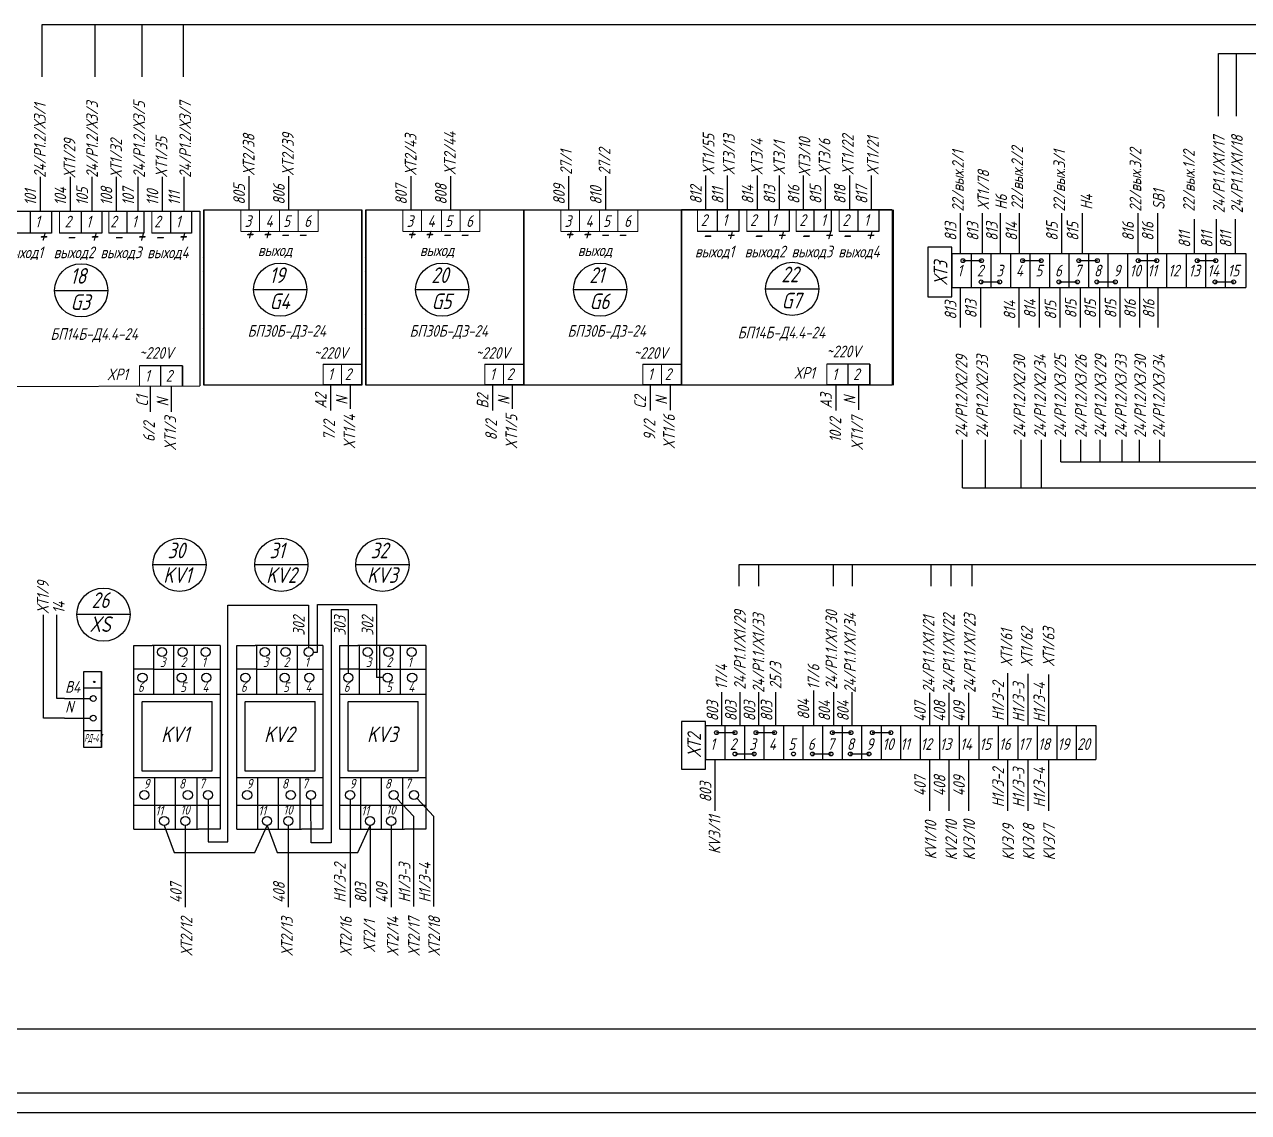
# Model space of a CAD drawing. Header units: millimetres. Extents: x 2155 to 4370, y 1157 to 1761.
# Drawn here: x 3701.7 to 4015.6, y 1167.2 to 1446.2 of the extents above; entities that cross this region are included whole.
import ezdxf

# ---------------------------------------------------------------- set-up
doc = ezdxf.new("R2010")
doc.units = ezdxf.units.MM
doc.layers.add('АСУТП', color=7, linetype='Continuous')
doc.styles.add('GOST тип А', font='GOST_A.TTF', dxfattribs={"oblique": 15})
doc.styles.get("Standard").update_dxf_attribs({"font": 'GOST_A.TTF', "width": 0.8, "oblique": 15, "height": 3})

msp = doc.modelspace()

# ---------------------------------------------------------------- linework, layer by layer
at = {"color": 7}
for p, q in [((3706.2739, 1432.8085), (3706.2739, 1446.2311)), ((3719.8621, 1432.8085), (3719.8621, 1446.2311)), ((3731.9286, 1432.8085), (3731.9286, 1446.2311)), ((3742.4805, 1432.8085), (3742.4805, 1446.2311)), ((4007.9048, 1422.6873), (4007.9048, 1438.7946)), ((4012.5369, 1422.6873), (4012.5369, 1438.7946)), ((3705.8077, 1398.5357), (3705.8077, 1407.1101)), ((3713.4962, 1398.5357), (3713.4962, 1407.1101)), ((3719.0824, 1398.5357), (3719.0824, 1407.1101)), ((3725.3061, 1398.5357), (3725.3061, 1407.1101)), ((3730.8922, 1398.5357), (3730.8922, 1407.1101)), ((3737.116, 1398.5357), (3737.116, 1407.1101)), ((3742.7021, 1398.5357), (3742.7021, 1407.1101)), ((3759.3198, 1398.7305), (3759.3198, 1407.3049)), ((3769.5239, 1398.7305), (3769.5239, 1407.3049)), ((3800.8485, 1398.7305), (3800.8485, 1407.3049)), ((3811.0526, 1398.7305), (3811.0526, 1407.3049)), ((3841.3485, 1398.7305), (3841.3485, 1407.3049)), ((3850.7748, 1398.7305), (3850.7748, 1407.3049)), ((3876.4384, 1398.9126), (3876.4384, 1407.4869)), ((3882.0246, 1398.9126), (3882.0246, 1407.4869)), ((3889.7131, 1398.9126), (3889.7131, 1407.4869)), ((3895.2992, 1398.9126), (3895.2992, 1407.4869)), ((3901.5229, 1398.9126), (3901.5229, 1407.4869)), ((3907.1091, 1398.9126), (3907.1091, 1407.4869)), ((3913.3328, 1398.9126), (3913.3328, 1407.4869)), ((3918.919, 1398.9126), (3918.919, 1407.4869)), ((3703.1615, 1398.3333), (3703.1615, 1392.7142)), ((3708.6871, 1398.3333), (3708.6871, 1392.7142)), ((3716.2614, 1398.3333), (3716.2614, 1392.7142)), ((3721.5973, 1398.3333), (3721.5973, 1392.7142)), ((3727.9563, 1398.3333), (3727.9563, 1392.7142)), ((3732.3825, 1398.3333), (3732.3825, 1392.7142)), ((3739.2069, 1398.3333), (3739.2069, 1392.7142)), ((3744.5428, 1398.3333), (3744.5428, 1392.7142)), ((3747.7099, 1386.3207), (3747.7099, 1398.7101)), ((3748.2556, 1398.7101), (3788.0066, 1398.7101)), ((3757.2428, 1398.7101), (3777.0022, 1398.7101)), ((3757.2428, 1398.7101), (3777.0022, 1398.7101)), ((3757.2428, 1398.7101), (3777.0022, 1398.7101)), ((3757.2428, 1398.7101), (3777.0022, 1398.7101)), ((3788.2099, 1386.3207), (3788.2099, 1398.7101)), ((3789.2385, 1386.3207), (3789.2385, 1398.7101)), ((3789.7843, 1398.7101), (3829.5353, 1398.7101)), ((3798.7715, 1398.7101), (3818.5309, 1398.7101)), ((3798.7715, 1398.7101), (3818.5309, 1398.7101)), ((3798.7715, 1398.7101), (3818.5309, 1398.7101)), ((3798.7715, 1398.7101), (3818.5309, 1398.7101)), ((3829.7385, 1386.3207), (3829.7385, 1398.7101)), ((3830.2843, 1398.7101), (3870.0353, 1398.7101)), ((3839.2715, 1398.7101), (3859.0309, 1398.7101)), ((3839.2715, 1398.7101), (3859.0309, 1398.7101)), ((3839.2715, 1398.7101), (3859.0309, 1398.7101)), ((3839.2715, 1398.7101), (3859.0309, 1398.7101)), ((3924.2385, 1398.7101), (3870.2385, 1398.7101)), ((3879.3784, 1398.7101), (3879.3784, 1393.091)), ((3884.9039, 1398.7101), (3884.9039, 1393.091)), ((3892.4783, 1398.7101), (3892.4783, 1393.091)), ((3897.8141, 1398.7101), (3897.8141, 1393.091)), ((3904.1731, 1398.7101), (3904.1731, 1393.091)), ((3908.5994, 1398.7101), (3908.5994, 1393.091)), ((3915.4238, 1398.7101), (3915.4238, 1393.091)), ((3920.7596, 1398.7101), (3920.7596, 1393.091)), ((3924.4418, 1386.3207), (3924.4418, 1398.7101)), ((3941.7405, 1387.6909), (3941.7405, 1397.8502)), ((3947.4151, 1387.6909), (3947.4151, 1397.8502)), ((3951.9938, 1387.6909), (3951.9938, 1397.8502)), ((3956.8834, 1387.6909), (3956.8834, 1397.8502)), ((3967.7303, 1387.6909), (3967.7303, 1397.8502)), ((3973.0375, 1387.6909), (3973.0375, 1397.8502)), ((3987.2604, 1387.6909), (3987.2604, 1397.8502)), ((3992.3002, 1387.6909), (3992.3002, 1397.8502)), ((4001.7061, 1387.6909), (4001.7061, 1396.2652)), ((4007.4161, 1387.6909), (4007.4161, 1396.2652)), ((4012.2906, 1387.6909), (4012.2906, 1396.2652)), ((3703.1615, 1392.7142), (3698.1207, 1392.7142)), ((3708.6871, 1392.7142), (3703.1615, 1392.7142)), ((3716.2614, 1392.7142), (3710.7359, 1392.7142)), ((3721.5973, 1392.7142), (3716.2614, 1392.7142)), ((3728.9066, 1392.7142), (3723.3811, 1392.7142)), ((3732.3825, 1392.7142), (3728.9066, 1392.7142)), ((3739.2069, 1392.7142), (3734.4314, 1392.7142)), ((3744.5428, 1392.7142), (3739.2069, 1392.7142)), ((3879.3784, 1393.091), (3874.3376, 1393.091)), ((3884.9039, 1393.091), (3879.3784, 1393.091)), ((3892.4783, 1393.091), (3886.9528, 1393.091)), ((3897.8141, 1393.091), (3892.4783, 1393.091)), ((3905.1234, 1393.091), (3899.5979, 1393.091)), ((3908.5994, 1393.091), (3905.1234, 1393.091)), ((3915.4238, 1393.091), (3910.6483, 1393.091)), ((3920.7596, 1393.091), (3915.4238, 1393.091)), ((3933.3208, 1389.1361), (3933.3208, 1376.3303)), ((3939.5524, 1389.1361), (3933.3208, 1389.1361)), ((3939.5524, 1376.3303), (3939.5524, 1389.1361)), ((3939.5524, 1387.4884), (3939.5524, 1378.7384)), ((3939.5525, 1387.4884), (4004.5854, 1387.4884)), ((3939.5525, 1387.4884), (3939.5525, 1378.7384)), ((3944.5057, 1387.4884), (3944.5057, 1378.7384)), ((3949.5124, 1387.4884), (3949.5124, 1378.7384)), ((3954.519, 1387.4884), (3954.519, 1378.7384)), ((3959.5257, 1387.4884), (3959.5257, 1378.7384)), ((3964.5323, 1387.4884), (3964.5323, 1378.7384)), ((3969.5389, 1387.4884), (3969.5389, 1378.7384)), ((3974.5456, 1387.4884), (3974.5456, 1378.7384)), ((3979.5522, 1387.4884), (3979.5522, 1378.7384)), ((3984.5589, 1387.4884), (3984.5589, 1378.7384)), ((3989.5655, 1387.4884), (3989.5655, 1378.7384)), ((3994.5722, 1387.4884), (3994.5722, 1378.7384)), ((3999.5788, 1387.4884), (3999.5788, 1378.7384)), ((4004.5854, 1387.4884), (4004.5854, 1378.7384)), ((4004.5854, 1387.4884), (4004.5854, 1378.7384)), ((4004.5854, 1387.4884), (4014.8853, 1387.4884)), ((4009.5921, 1387.4884), (4009.5921, 1378.7384)), ((4014.8853, 1387.4884), (4014.8853, 1378.7384)), ((3939.5525, 1378.7384), (4004.5854, 1378.7384)), ((3941.7405, 1368.542), (3941.7405, 1378.7013)), ((3946.9332, 1368.542), (3946.9332, 1378.7013)), ((3956.7957, 1368.542), (3956.7957, 1378.7013)), ((3961.9884, 1368.542), (3961.9884, 1378.7013)), ((3967.2724, 1368.542), (3967.2724, 1378.7013)), ((3972.4651, 1368.542), (3972.4651, 1378.7013)), ((3977.4708, 1368.542), (3977.4708, 1378.7013)), ((3982.7039, 1368.542), (3982.7039, 1378.7013)), ((3987.6889, 1368.542), (3987.6889, 1378.7013)), ((3992.4571, 1368.542), (3992.4571, 1378.7013)), ((4004.5854, 1378.7384), (4014.8853, 1378.7384)), ((3933.3208, 1376.3303), (3939.5524, 1376.3303)), ((3778.2878, 1359.1302), (3788.236, 1359.1302)), ((3780.6099, 1359.1302), (3788.236, 1359.1302)), ((3780.6099, 1359.1302), (3788.236, 1359.1302)), ((3780.6099, 1359.1302), (3788.236, 1359.1302)), ((3819.8165, 1359.1302), (3829.7646, 1359.1302)), ((3822.1385, 1359.1302), (3829.7646, 1359.1302)), ((3822.1385, 1359.1302), (3829.7646, 1359.1302)), ((3822.1385, 1359.1302), (3829.7646, 1359.1302)), ((3860.3165, 1359.1302), (3870.2646, 1359.1302)), ((3862.6385, 1359.1302), (3870.2646, 1359.1302)), ((3862.6385, 1359.1302), (3870.2646, 1359.1302)), ((3862.6385, 1359.1302), (3870.2646, 1359.1302)), ((3912.9599, 1359.09), (3907.4343, 1359.09)), ((3918.4854, 1359.09), (3912.9599, 1359.09)), ((3912.9599, 1353.854), (3912.9599, 1359.09)), ((3918.4854, 1359.09), (3918.4854, 1353.854)), ((3918.4854, 1353.854), (3918.4854, 1359.09)), ((3736.743, 1358.7132), (3731.2175, 1358.7132)), ((3742.2686, 1358.7132), (3736.743, 1358.7132)), ((3736.743, 1353.4772), (3736.743, 1358.7132)), ((3742.2686, 1358.7132), (3742.2686, 1353.4772)), ((3742.2686, 1353.4772), (3742.2686, 1358.7132)), ((3734.0295, 1346.8592), (3734.0295, 1353.3907)), ((3739.4262, 1346.8592), (3739.4262, 1353.3907)), ((3780.3199, 1347.2361), (3780.3199, 1353.7675)), ((3785.3675, 1347.6866), (3785.3675, 1353.6472)), ((3821.8486, 1347.2361), (3821.8486, 1353.7675)), ((3826.8962, 1347.6866), (3826.8962, 1353.6472)), ((3862.2208, 1347.2361), (3862.2208, 1353.7675)), ((3867.3962, 1347.2762), (3867.3962, 1353.8077)), ((3909.8878, 1347.2361), (3909.8878, 1353.7675)), ((3915.643, 1347.3966), (3915.643, 1353.928)), ((3942.2734, 1327.375), (3942.2734, 1339.7068)), ((3948.1538, 1327.375), (3948.1538, 1339.7068)), ((3957.3273, 1327.375), (3957.3273, 1339.7068)), ((3962.502, 1327.375), (3962.502, 1339.7068)), ((3967.4416, 1334.066), (3967.4416, 1339.7068)), ((3972.6163, 1334.1088), (3972.6163, 1339.7068)), ((3977.5558, 1334.1088), (3977.5558, 1339.7068)), ((3983.201, 1334.1088), (3983.201, 1339.7068)), ((3987.6701, 1334.1088), (3987.6701, 1339.7068)), ((3992.8449, 1334.1088), (3992.8449, 1339.7068)), ((3884.9668, 1302.1444), (3884.9668, 1307.7425)), ((3884.9668, 1307.7425), (3904.167, 1307.7425)), ((3890.0469, 1302.1444), (3890.0469, 1307.7425)), ((3909.2128, 1302.1444), (3909.2128, 1307.7425)), ((3914.062, 1302.1444), (3914.062, 1307.7425)), ((3934.2312, 1302.1444), (3934.2312, 1307.7425)), ((3939.3855, 1302.1444), (3939.3855, 1307.7425)), ((3944.7639, 1302.1444), (3944.7639, 1307.7425)), ((3753.8665, 1236.5928), (3753.8665, 1297.2977)), ((3753.8665, 1297.2977), (3774.5865, 1297.2977)), ((3774.5865, 1297.2977), (3774.5865, 1286.4234)), ((3776.864, 1285.2536), (3776.864, 1297.4379)), ((3776.864, 1297.4379), (3791.9851, 1297.4379)), ((3791.9851, 1297.4379), (3791.9851, 1278.7124)), ((3706.5993, 1268.2982), (3706.5993, 1294.8208)), ((3710.0698, 1273.3319), (3710.0698, 1294.8208)), ((3784.7902, 1296.0988), (3780.369, 1296.0988)), ((3780.369, 1296.0988), (3780.369, 1236.3095)), ((3784.7902, 1279.8824), (3784.7902, 1296.0988)), ((3734.8002, 1286.9686), (3734.8002, 1274.4835)), ((3739.9802, 1286.9686), (3739.9802, 1274.4835)), ((3745.2852, 1286.9686), (3745.2852, 1274.4835)), ((3761.1926, 1286.9686), (3761.1926, 1274.4835)), ((3766.3726, 1286.9686), (3766.3726, 1274.4835)), ((3771.6776, 1286.9686), (3771.6776, 1274.4835)), ((3787.585, 1286.9686), (3787.585, 1274.4835)), ((3792.765, 1286.9686), (3792.765, 1274.4835)), ((3798.07, 1286.9686), (3798.07, 1274.4835)), ((3775.7776, 1285.2536), (3776.864, 1285.2536)), ((3776.864, 1285.2536), (3776.864, 1285.2536)), ((3734.8002, 1280.8997), (3729.7827, 1280.8997)), ((3734.8002, 1280.8997), (3751.8773, 1280.8997)), ((3761.1926, 1280.8997), (3756.1751, 1280.8997)), ((3761.1926, 1280.8997), (3778.2697, 1280.8997)), ((3787.585, 1280.8997), (3782.5675, 1280.8997)), ((3787.585, 1280.8997), (3804.662, 1280.8997)), ((3793.6752, 1278.7124), (3791.9851, 1278.7124)), ((3953.7779, 1279.8059), (3953.7779, 1266.5855)), ((3959.024, 1279.6406), (3959.024, 1266.4201)), ((3964.2702, 1279.5355), (3964.2702, 1266.3151)), ((3716.9755, 1276.044), (3721.4755, 1276.044)), ((3729.7827, 1274.4835), (3751.8852, 1274.4835)), ((3756.1751, 1274.4835), (3778.2776, 1274.4835)), ((3782.5675, 1274.4835), (3804.67, 1274.4835)), ((3880.5175, 1266.415), (3880.5175, 1274.9893)), ((3885.2548, 1266.415), (3885.2548, 1274.9893)), ((3890.0213, 1266.415), (3890.0213, 1274.9893)), ((3894.4211, 1266.415), (3894.4211, 1274.9893)), ((3904.1227, 1266.4149), (3904.1227, 1275.3876)), ((3909.2262, 1266.415), (3909.2262, 1274.9893)), ((3913.9927, 1266.415), (3913.9927, 1274.9893)), ((3933.7601, 1274.799), (3933.7601, 1266.4149)), ((3938.7613, 1274.799), (3938.7613, 1266.4149)), ((3943.7625, 1274.799), (3943.7625, 1266.4149)), ((3711.9848, 1273.3319), (3710.0698, 1273.3319)), ((3711.9848, 1273.3319), (3718.781, 1273.3319)), ((3711.9848, 1268.2982), (3706.5993, 1268.2982)), ((3711.9848, 1268.2982), (3718.6121, 1268.2982)), ((3721.4755, 1265.044), (3716.9755, 1265.044)), ((3870.2353, 1267.4149), (3870.2353, 1255.1996)), ((3876.3654, 1267.4149), (3870.2353, 1267.4149)), ((3876.3654, 1255.1996), (3876.3654, 1267.4149)), ((3876.3654, 1266.4149), (3876.3654, 1257.6649)), ((3876.3655, 1266.4149), (3926.3785, 1266.4149)), ((3876.3655, 1266.4149), (3876.3655, 1257.6649)), ((3881.3187, 1266.4149), (3881.3187, 1257.6649)), ((3886.3253, 1266.4149), (3886.3253, 1257.6649)), ((3891.332, 1266.4149), (3891.332, 1257.6649)), ((3896.3386, 1266.4149), (3896.3386, 1257.6649)), ((3901.3453, 1266.4149), (3901.3453, 1257.6649)), ((3901.3987, 1266.4149), (3951.4117, 1266.4149)), ((3906.3519, 1266.4149), (3906.3519, 1257.6649)), ((3906.4053, 1266.4149), (3956.4183, 1266.4149)), ((3911.3585, 1266.4149), (3911.3585, 1257.6649)), ((3911.4119, 1266.4149), (3961.4249, 1266.4149)), ((3916.3652, 1266.4149), (3916.3652, 1257.6649)), ((3916.4186, 1266.4149), (3966.4316, 1266.4149)), ((3921.3718, 1266.4149), (3921.3718, 1257.6649)), ((3921.4252, 1266.4149), (3976.4449, 1266.4149)), ((3926.3785, 1266.4149), (3926.3785, 1257.6649)), ((3926.3785, 1266.4149), (3926.3785, 1257.6649)), ((3931.3851, 1266.4149), (3931.3851, 1257.6649)), ((3936.3917, 1266.4149), (3936.3917, 1257.6649)), ((3941.3984, 1266.4149), (3941.3984, 1257.6649)), ((3946.405, 1266.4149), (3946.405, 1257.6649)), ((3951.4117, 1266.4149), (3951.4117, 1257.6649)), ((3956.4183, 1266.4149), (3956.4183, 1257.6649)), ((3961.4249, 1266.4149), (3961.4249, 1257.6649)), ((3966.4316, 1266.4149), (3966.4316, 1257.6649)), ((3971.4382, 1266.4149), (3971.4382, 1257.6649)), ((3971.4382, 1266.4149), (3971.4382, 1257.6649)), ((3976.4449, 1266.4149), (3976.4449, 1257.6649)), ((3876.3655, 1257.6649), (3926.3785, 1257.6649)), ((3878.7468, 1257.739), (3878.7468, 1244.5186)), ((3901.3987, 1257.6649), (3951.4117, 1257.6649)), ((3906.4053, 1257.6649), (3956.4183, 1257.6649)), ((3911.4119, 1257.6649), (3961.4249, 1257.6649)), ((3916.4186, 1257.6649), (3966.4316, 1257.6649)), ((3921.4252, 1257.6649), (3976.4449, 1257.6649)), ((3933.7601, 1257.739), (3933.7601, 1244.5186)), ((3938.7613, 1257.739), (3938.7613, 1244.5186)), ((3943.7625, 1257.739), (3943.7625, 1244.5186)), ((3953.7779, 1257.739), (3953.7779, 1244.5186)), ((3959.024, 1257.739), (3959.024, 1244.5186)), ((3964.2702, 1257.739), (3964.2702, 1244.5186)), ((3729.7827, 1253.0674), (3751.8852, 1253.0674)), ((3735.1722, 1239.8324), (3735.1722, 1253.0674)), ((3740.4772, 1239.8324), (3740.4772, 1253.0674)), ((3745.9072, 1253.0674), (3745.9072, 1239.8324)), ((3756.1751, 1253.0674), (3778.2776, 1253.0674)), ((3761.5646, 1239.8324), (3761.5646, 1253.0674)), ((3766.8696, 1239.8324), (3766.8696, 1253.0674)), ((3772.2996, 1253.0674), (3772.2996, 1239.8324)), ((3782.5675, 1253.0674), (3804.67, 1253.0674)), ((3787.9569, 1239.8324), (3787.9569, 1253.0674)), ((3793.2619, 1239.8324), (3793.2619, 1253.0674)), ((3798.6919, 1253.0674), (3798.6919, 1239.8324)), ((3870.2353, 1255.1996), (3876.3654, 1255.1996)), ((3748.8074, 1247.4185), (3748.8074, 1236.5928)), ((3775.2063, 1236.3095), (3775.2004, 1247.4185)), ((3785.2321, 1247.4185), (3785.2321, 1219.7336)), ((3797.2121, 1247.7348), (3801.4559, 1243.2059)), ((3802.3921, 1247.7348), (3806.6359, 1243.2059)), ((3746.4072, 1245.9013), (3729.7827, 1245.9013)), ((3746.4072, 1245.9013), (3745.9072, 1245.9013)), ((3772.7996, 1245.9013), (3756.1751, 1245.9013)), ((3772.7996, 1245.9013), (3772.2996, 1245.9013)), ((3799.1919, 1245.9013), (3782.5675, 1245.9013)), ((3799.1919, 1245.9013), (3798.6919, 1245.9013)), ((3801.4559, 1243.2059), (3801.4552, 1219.9775)), ((3806.6359, 1243.2059), (3806.6352, 1219.9775)), ((3737.5472, 1240.7524), (3740.1422, 1233.8795)), ((3742.9772, 1240.7524), (3742.9772, 1219.7959)), ((3760.7931, 1233.8795), (3763.9396, 1240.7524)), ((3763.9396, 1240.7524), (3766.5346, 1233.8795)), ((3769.3696, 1240.7524), (3769.3696, 1219.7959)), ((3787.1855, 1233.8795), (3790.332, 1240.7524)), ((3790.3319, 1240.7524), (3790.3319, 1219.7959)), ((3795.7619, 1240.7524), (3795.7619, 1219.7959)), ((3748.8074, 1236.5928), (3753.8665, 1236.5928)), ((3740.1422, 1233.8795), (3760.7931, 1233.8795)), ((3766.5346, 1233.8795), (3787.1855, 1233.8795)), ((3780.369, 1236.3095), (3775.2063, 1236.3095)), ((3529.023, 1167.1508), (4370.023, 1167.1508))]:
    msp.add_line(p, q, dxfattribs=at)
at = {"color": 7, "lineweight": 30}
for p, q in [((3706.2739, 1446.2311), (4157.6137, 1446.2311)), ((4007.9048, 1438.7946), (4156.1172, 1438.4178)), ((3746.7181, 1398.3333), (3746.7181, 1353.5382)), ((3747.7099, 1353.7337), (3747.7099, 1398.7101)), ((3747.7099, 1398.7101), (3788.2099, 1398.7101)), ((3747.7099, 1353.7337), (3747.7099, 1398.7101)), ((3747.7099, 1398.7101), (3747.7099, 1353.7337)), ((3788.2099, 1353.7337), (3788.2099, 1398.7101)), ((3788.2099, 1353.7337), (3788.2099, 1398.7101)), ((3788.2099, 1353.7337), (3788.2099, 1398.7101)), ((3788.2099, 1353.7337), (3788.2099, 1398.7101)), ((3788.2099, 1398.7101), (3788.2099, 1353.7337)), ((3789.2385, 1353.7337), (3789.2385, 1398.7101)), ((3789.2385, 1398.7101), (3829.7385, 1398.7101)), ((3789.2385, 1353.7337), (3789.2385, 1398.7101)), ((3789.2385, 1398.7101), (3789.2385, 1353.7337)), ((3829.7385, 1353.7337), (3829.7385, 1398.7101)), ((3829.7385, 1398.7101), (3870.2385, 1398.7101)), ((3829.7385, 1353.7337), (3829.7385, 1398.7101)), ((3829.7385, 1353.7337), (3829.7385, 1398.7101)), ((3829.7385, 1353.7337), (3829.7385, 1398.7101)), ((3829.7385, 1398.7101), (3829.7385, 1353.7337)), ((3870.2385, 1353.7337), (3870.2385, 1398.7101)), ((3870.2385, 1353.7337), (3870.2385, 1398.7101)), ((3870.2385, 1398.7101), (3924.2385, 1398.7101)), ((3870.2385, 1398.7101), (3870.2385, 1353.7337)), ((3924.2385, 1398.7101), (3924.2385, 1353.7337)), ((3924.4418, 1353.7337), (3924.4418, 1398.7101)), ((3924.4418, 1353.7337), (3924.4418, 1398.7101)), ((3924.4418, 1353.7337), (3924.4418, 1398.7101)), ((3924.4418, 1353.7337), (3924.4418, 1398.7101)), ((3924.4418, 1398.7101), (3924.4418, 1353.7337)), ((3924.4418, 1353.7337), (3924.4418, 1398.7101)), ((3924.4418, 1353.7337), (3924.4418, 1398.7101)), ((3924.4418, 1398.7101), (3924.4418, 1353.7337)), ((3747.4989, 1386.5822), (3747.4989, 1386.5822)), ((3789.0275, 1386.5822), (3789.0275, 1386.5822)), ((3942.3395, 1385.6576, 124.479), (3947.1564, 1385.6576, 124.479)), ((3957.6473, 1385.6576, 124.479), (3962.4642, 1385.6576, 124.479)), ((3972.0624, 1385.6576, 124.479), (3976.8793, 1385.6576, 124.479)), ((3987.2871, 1385.6576, 124.479), (3992.104, 1385.6576, 124.479)), ((4002.4161, 1385.6576, 124.479), (4007.233, 1385.6576, 124.479)), ((3747.4989, 1382.8322), (3747.4989, 1382.8322)), ((3789.0275, 1382.8322), (3789.0275, 1382.8322)), ((3947.0118, 1380.1982, 124.479), (3951.8287, 1380.1982, 124.479)), ((3966.9499, 1380.1982, 124.479), (3971.7668, 1380.1982, 124.479)), ((3976.6737, 1380.1982, 124.479), (3981.4906, 1380.1982, 124.479)), ((4006.9933, 1380.1982, 124.479), (4011.8102, 1380.1982, 124.479)), ((3747.4989, 1371.948), (3747.4989, 1371.948)), ((3789.0275, 1371.948), (3789.0275, 1371.948)), ((3747.4989, 1368.198), (3747.4989, 1368.198)), ((3789.0275, 1368.198), (3789.0275, 1368.198)), ((3694.225, 1353.3569), (3746.7181, 1353.5382)), ((3788.2099, 1353.7337), (3747.7099, 1353.7337)), ((3829.7385, 1353.7337), (3789.2385, 1353.7337)), ((3870.2385, 1353.7337), (3829.7385, 1353.7337)), ((3924.2385, 1353.7337), (3870.2385, 1353.7337)), ((3967.4416, 1334.066), (4024.7556, 1334.066)), ((3942.2734, 1327.375), (4019.3116, 1327.375)), ((3884.9668, 1307.7425), (4030.1669, 1307.7425)), ((3729.7827, 1286.9686), (3734.4627, 1286.9686)), ((3729.7827, 1239.8324), (3729.7827, 1286.9686)), ((3734.4627, 1286.9686), (3734.4627, 1286.9686)), ((3751.8852, 1286.9686), (3734.4627, 1286.9686)), ((3734.8002, 1286.9686), (3734.8002, 1280.8997)), ((3751.8852, 1286.9686), (3751.8852, 1239.8324)), ((3756.1751, 1286.9686), (3760.8551, 1286.9686)), ((3756.1751, 1239.8324), (3756.1751, 1286.9686)), ((3760.8551, 1286.9686), (3760.8551, 1286.9686)), ((3778.2776, 1286.9686), (3760.8551, 1286.9686)), ((3761.1926, 1286.9686), (3761.1926, 1280.8997)), ((3778.2776, 1286.9686), (3778.2776, 1239.8324)), ((3782.5675, 1286.9686), (3787.2475, 1286.9686)), ((3782.5675, 1239.8324), (3782.5675, 1286.9686)), ((3787.2475, 1286.9686), (3787.2475, 1286.9686)), ((3804.67, 1286.9686), (3787.2475, 1286.9686)), ((3787.585, 1286.9686), (3787.585, 1280.8997)), ((3804.67, 1286.9686), (3804.67, 1239.8324)), ((3734.8002, 1280.8997), (3729.7827, 1280.8997)), ((3761.1926, 1280.8997), (3756.1751, 1280.8997)), ((3787.585, 1280.8997), (3782.5675, 1280.8997)), ((3716.9755, 1260.794), (3716.9755, 1280.294)), ((3716.9755, 1280.294), (3721.4755, 1280.294)), ((3721.4755, 1280.294), (3721.4755, 1260.794)), ((3721.4755, 1260.794), (3721.4755, 1280.294)), ((3731.8586, 1272.578), (3749.883, 1272.578)), ((3731.8586, 1272.4317), (3731.8586, 1254.7921)), ((3749.883, 1254.7921), (3749.883, 1272.578)), ((3758.251, 1272.578), (3776.2754, 1272.578)), ((3758.251, 1272.4317), (3758.251, 1254.7921)), ((3776.2754, 1254.7921), (3776.2754, 1272.578)), ((3784.6433, 1272.578), (3802.6678, 1272.578)), ((3784.6433, 1272.4317), (3784.6433, 1254.7921)), ((3802.6678, 1254.7921), (3802.6678, 1272.578)), ((3879.1525, 1264.5841, 124.479), (3883.9694, 1264.5841, 124.479)), ((3889.2773, 1264.5841, 124.479), (3894.0942, 1264.5841, 124.479)), ((3908.8754, 1264.5841, 124.479), (3913.6922, 1264.5841, 124.479)), ((3919.1004, 1264.5841, 124.479), (3923.9173, 1264.5841, 124.479)), ((3721.4755, 1260.794), (3716.9755, 1260.794)), ((3884.0645, 1259.1248, 124.479), (3888.8814, 1259.1248, 124.479)), ((3903.7628, 1259.1248, 124.479), (3908.5797, 1259.1248, 124.479)), ((3913.4867, 1259.1248, 124.479), (3918.3036, 1259.1248, 124.479)), ((3731.8586, 1254.7921), (3749.883, 1254.7921)), ((3758.251, 1254.7921), (3776.2754, 1254.7921)), ((3784.6433, 1254.7921), (3802.6678, 1254.7921)), ((3751.8852, 1245.9013), (3745.9072, 1245.9013)), ((3745.9072, 1245.9013), (3745.9072, 1239.8324)), ((3778.2776, 1245.9013), (3772.2996, 1245.9013)), ((3772.2996, 1245.9013), (3772.2996, 1239.8324)), ((3804.67, 1245.9013), (3798.6919, 1245.9013)), ((3798.6919, 1245.9013), (3798.6919, 1239.8324)), ((3729.7827, 1239.8324), (3746.3933, 1239.8324)), ((3751.8852, 1239.8324), (3746.3933, 1239.8324)), ((3746.3933, 1239.8324), (3746.3933, 1239.8324)), ((3756.1751, 1239.8324), (3772.7857, 1239.8324)), ((3778.2776, 1239.8324), (3772.7857, 1239.8324)), ((3772.7857, 1239.8324), (3772.7857, 1239.8324)), ((3782.5675, 1239.8324), (3799.1781, 1239.8324)), ((3804.67, 1239.8324), (3799.1781, 1239.8324)), ((3799.1781, 1239.8324), (3799.1781, 1239.8324)), ((4365.023, 1172.1508), (3549.023, 1172.1508))]:
    msp.add_line(p, q, dxfattribs=at)
at = {"color": 7, "linetype": 'Continuous', "lineweight": 30}
msp.add_line((3694.0217, 1398.3333), (3746.7181, 1398.3333), dxfattribs=at)
at = {"color": 7, "linetype": 'Continuous', "lineweight": 0}
for p, q in [((3703.1615, 1392.7142), (3703.1615, 1398.3333)), ((3703.1615, 1398.3333), (3708.6871, 1398.3333)), ((3710.7359, 1392.7142), (3710.7359, 1398.3333)), ((3710.7359, 1398.3333), (3716.2614, 1398.3333)), ((3716.2614, 1392.7142), (3716.2614, 1398.3333)), ((3716.2614, 1398.3333), (3721.5973, 1398.3333)), ((3723.3811, 1392.7142), (3723.3811, 1398.3333)), ((3723.3811, 1398.3333), (3728.9066, 1398.3333)), ((3728.9066, 1398.3333), (3732.3825, 1398.3333)), ((3733.6814, 1398.3333), (3739.2069, 1398.3333)), ((3734.4314, 1392.7142), (3734.4314, 1398.3333)), ((3739.2069, 1392.7142), (3739.2069, 1398.3333)), ((3739.2069, 1398.3333), (3746.7181, 1398.3333)), ((3757.2428, 1398.7101), (3757.2428, 1393.1481)), ((3762.0008, 1398.7101), (3762.0008, 1393.1481)), ((3767.1225, 1398.7101), (3767.1225, 1393.1481)), ((3771.8805, 1398.7101), (3771.8805, 1393.1481)), ((3777.0022, 1398.7101), (3777.0022, 1393.1481)), ((3798.7715, 1398.7101), (3798.7715, 1393.1481)), ((3803.5294, 1398.7101), (3803.5294, 1393.1481)), ((3808.6512, 1398.7101), (3808.6512, 1393.1481)), ((3813.4091, 1398.7101), (3813.4091, 1393.1481)), ((3818.5309, 1398.7101), (3818.5309, 1393.1481)), ((3839.2715, 1398.7101), (3839.2715, 1393.1481)), ((3844.0294, 1398.7101), (3844.0294, 1393.1481)), ((3849.1512, 1398.7101), (3849.1512, 1393.1481)), ((3853.9091, 1398.7101), (3853.9091, 1393.1481)), ((3859.0309, 1398.7101), (3859.0309, 1393.1481)), ((3870.2385, 1398.7101), (3920.4885, 1398.7101)), ((3874.3376, 1398.7101), (3874.3376, 1393.091)), ((3874.3376, 1393.091), (3874.3376, 1398.7101)), ((3879.3784, 1393.091), (3879.3784, 1398.7101)), ((3879.3784, 1398.7101), (3884.9039, 1398.7101)), ((3886.9528, 1393.091), (3886.9528, 1398.7101)), ((3886.9528, 1398.7101), (3892.4783, 1398.7101)), ((3892.4783, 1393.091), (3892.4783, 1398.7101)), ((3892.4783, 1398.7101), (3897.8141, 1398.7101)), ((3899.5979, 1393.091), (3899.5979, 1398.7101)), ((3899.5979, 1398.7101), (3905.1234, 1398.7101)), ((3905.1234, 1398.7101), (3908.5994, 1398.7101)), ((3909.8983, 1398.7101), (3915.4238, 1398.7101)), ((3910.6483, 1393.091), (3910.6483, 1398.7101)), ((3915.4238, 1393.091), (3915.4238, 1398.7101)), ((3915.4238, 1398.7101), (3920.7596, 1398.7101)), ((3767.1225, 1393.1481), (3757.3028, 1393.1481)), ((3777.0022, 1393.1481), (3767.1825, 1393.1481)), ((3808.6512, 1393.1481), (3798.8315, 1393.1481)), ((3818.5309, 1393.1481), (3808.7112, 1393.1481)), ((3849.1512, 1393.1481), (3839.3315, 1393.1481)), ((3859.0309, 1393.1481), (3849.2112, 1393.1481)), ((3778.2878, 1359.1302), (3778.2878, 1353.8942)), ((3783.0334, 1359.1302), (3783.0334, 1353.8942)), ((3788.236, 1359.1302), (3788.236, 1353.8942)), ((3819.8165, 1359.1302), (3819.8165, 1353.8942)), ((3824.5621, 1359.1302), (3824.5621, 1353.8942)), ((3829.7646, 1359.1302), (3829.7646, 1353.8942)), ((3860.3165, 1359.1302), (3860.3165, 1353.8942)), ((3865.0621, 1359.1302), (3865.0621, 1353.8942)), ((3870.2646, 1359.1302), (3870.2646, 1353.8942)), ((3907.4343, 1359.09), (3907.4343, 1353.854)), ((3912.9599, 1359.09), (3912.9599, 1353.854)), ((3924.4679, 1359.1302), (3924.4679, 1353.8942)), ((3924.4679, 1359.1302), (3924.4679, 1353.8942)), ((3731.2175, 1358.7132), (3731.2175, 1353.4772)), ((3736.743, 1358.7132), (3736.743, 1353.4772)), ((3731.2175, 1353.4772), (3736.743, 1353.4772)), ((3736.743, 1353.4772), (3742.2686, 1353.4772)), ((3788.236, 1353.8942), (3778.2878, 1353.8942)), ((3829.7646, 1353.8942), (3819.8165, 1353.8942)), ((3870.2646, 1353.8942), (3860.3165, 1353.8942)), ((3907.4343, 1353.854), (3912.9599, 1353.854)), ((3912.9599, 1353.854), (3918.4854, 1353.854))]:
    msp.add_line(p, q, dxfattribs=at)
at = {"color": 7, "linetype": 'Continuous'}
for p, q in [((3709.4564, 1378.0266, -124.479), (3723.1064, 1378.0266, -124.479)), ((3760.4946, 1378.2214, -124.479), (3774.1446, 1378.2214, -124.479)), ((3802.0233, 1378.2214, -124.479), (3815.6733, 1378.2214, -124.479)), ((3842.5233, 1378.2214, -124.479), (3856.1733, 1378.2214, -124.479)), ((3891.7701, 1378.4034, -124.479), (3905.4201, 1378.4034, -124.479)), ((3748.2906, 1307.6093, -124.479), (3734.6406, 1307.6093, -124.479)), ((3774.4116, 1307.6093, -124.479), (3760.7616, 1307.6093, -124.479)), ((3800.3378, 1307.6093, -124.479), (3786.6878, 1307.6093, -124.479)), ((3728.8118, 1294.8627, -124.479), (3715.1618, 1294.8627, -124.479))]:
    msp.add_line(p, q, dxfattribs=at)
for centre in [(3716.2814, 1378.0266, -124.479), (3767.3196, 1378.2214, -124.479), (3808.8483, 1378.2214, -124.479), (3849.3483, 1378.2214, -124.479), (3898.5951, 1378.4034, -124.479), (3741.4656, 1307.6093, -124.479), (3767.5866, 1307.6093, -124.479), (3793.5128, 1307.6093, -124.479), (3721.9868, 1294.8627, -124.479)]:
    msp.add_circle(centre, 6.825, dxfattribs=at)
at = {"color": 7}
for centre, radius in [((3942.3673, 1385.6576, 124.479), 0.497), ((3947.1103, 1385.6576, 124.479), 0.497), ((3957.6751, 1385.6576, 124.479), 0.497), ((3962.418, 1385.6576, 124.479), 0.497), ((3972.0902, 1385.6576, 124.479), 0.497), ((3976.8331, 1385.6576, 124.479), 0.497), ((3987.3149, 1385.6576, 124.479), 0.497), ((3992.0578, 1385.6576, 124.479), 0.497), ((4002.4439, 1385.6576, 124.479), 0.497), ((4007.1868, 1385.6576, 124.479), 0.497), ((3947.0396, 1380.1982, 124.479), 0.497), ((3951.7825, 1380.1982, 124.479), 0.497), ((3966.9777, 1380.1982, 124.479), 0.497), ((3971.7206, 1380.1982, 124.479), 0.497), ((3976.7015, 1380.1982, 124.479), 0.497), ((3981.4444, 1380.1982, 124.479), 0.497), ((4007.0211, 1380.1982, 124.479), 0.497), ((4011.764, 1380.1982, 124.479), 0.497), ((3736.9802, 1285.2536), 1.17), ((3742.2852, 1285.2536), 1.17), ((3748.2152, 1285.2536), 1.17), ((3763.3726, 1285.2536), 1.17), ((3768.6776, 1285.2536), 1.17), ((3774.6076, 1285.2536), 1.17), ((3789.765, 1285.2536), 1.17), ((3795.07, 1285.2536), 1.17), ((3801, 1285.2536), 1.17), ((3719.6261, 1277.5931), 0.1796), ((3732.0054, 1278.7124), 1.17), ((3742.0604, 1278.7124), 1.17), ((3748.3654, 1278.7124), 1.17), ((3758.3978, 1278.7124), 1.17), ((3768.4528, 1278.7124), 1.17), ((3774.7578, 1278.7124), 1.17), ((3784.7902, 1278.7124), 1.17), ((3794.8452, 1278.7124), 1.17), ((3801.1502, 1278.7124), 1.17), ((3879.1803, 1264.5841, 124.479), 0.497), ((3883.9232, 1264.5841, 124.479), 0.497), ((3889.3051, 1264.5841, 124.479), 0.497), ((3894.048, 1264.5841, 124.479), 0.497), ((3908.9032, 1264.5841, 124.479), 0.497), ((3913.6461, 1264.5841, 124.479), 0.497), ((3919.1282, 1264.5841, 124.479), 0.497), ((3923.8712, 1264.5841, 124.479), 0.497), ((3883.9232, 1259.1248, 124.479), 0.497), ((3888.8352, 1259.1248, 124.479), 0.497), ((3898.9099, 1259.1248, 124.479), 0.497), ((3903.7906, 1259.1248, 124.479), 0.497), ((3908.5336, 1259.1248, 124.479), 0.497), ((3913.5145, 1259.1248, 124.479), 0.497), ((3918.2574, 1259.1248, 124.479), 0.497), ((3732.4474, 1248.5885), 1.17), ((3743.6274, 1248.5885), 1.17), ((3748.8074, 1248.5885), 1.17), ((3758.8397, 1248.5885), 1.17), ((3770.0197, 1248.5885), 1.17), ((3775.1997, 1248.5885), 1.17), ((3785.2321, 1248.5885), 1.17), ((3796.4121, 1248.5885), 1.17), ((3801.5921, 1248.5885), 1.17), ((3737.5472, 1241.9224), 1.17), ((3742.9772, 1241.9224), 1.17), ((3763.9396, 1241.9224), 1.17), ((3769.3696, 1241.9224), 1.17), ((3790.3319, 1241.9224), 1.17), ((3795.7619, 1241.9224), 1.17)]:
    msp.add_circle(centre, radius, dxfattribs=at)
at = {"color": 7, "linetype": 'Continuous', "lineweight": 30}
for centre in [(3719.3552, 1273.3319), (3719.3552, 1268.2982)]:
    msp.add_circle(centre, 0.7589, dxfattribs=at)
at = {"layer": 'АСУТП', "color": 7}
msp.add_line((4160.0526, 1188.5252, -248.958), (3556.8656, 1188.5252, -248.958), dxfattribs=at)

# ---------------------------------------------------------------- texts
at = {"color": 7, "oblique": 15}
for s, height, p in [('24/Р1.2/Х3/1', 3, (3707.1755, 1406.9218, -248.958)), ('24/Р1.2/Х3/3', 3, (3720.5667, 1406.9218, -248.958)), ('24/Р1.2/Х3/5', 3, (3732.6332, 1406.9218, -248.958)), ('24/Р1.2/Х3/7', 3, (3744.4521, 1406.9218, -248.958)), ('XT2/39', 3, (3770.788, 1407.3758, -124.479)), ('XT2/44', 3, (3812.3166, 1407.5852, -124.479)), ('XT1/55', 3, (3878.6443, 1407.5852, -124.479)), ('ХТ1/29', 3, (3714.7946, 1406.9218, -248.958)), ('ХТ1/32', 3, (3726.7294, 1406.9218, -248.958)), ('XT1/35', 3, (3738.3505, 1406.9218, -248.958)), ('ХТ2/38', 3, (3760.7268, 1407.5692, -124.479)), ('ХТ2/43', 3, (3802.2554, 1407.5692, -124.479)), ('XT3/13', 3, (3883.8623, 1407.5852, -124.479)), ('XT3/4', 3, (3891.0264, 1407.5852, -124.479)), ('XT3/1', 3, (3896.7753, 1407.5852, -124.479)), ('ХТ3/10', 3, (3903.2608, 1407.2986, -248.958)), ('XT3/6', 3, (3908.395, 1407.5852, -124.479)), ('XT1/22', 3, (3914.3512, 1407.5852, -124.479)), ('XT1/21', 3, (3920.7724, 1407.5852, -124.479)), ('24/Р1.1/Х1/17', 3, (4009.4997, 1397.8363, -248.958)), ('24/Р1.1/Х1/18', 3, (4014.1319, 1397.8363, -248.958)), ('27/1', 3, (3842.1047, 1407.6844, -124.479)), ('27/2', 3, (3851.9605, 1407.6844, -124.479)), ('22/вых.2/1', 3, (3942.5703, 1398.2209, -124.479)), ('22/вых.2/2', 3, (3957.7803, 1398.7324, -124.479)), ('22/вых.3/1', 3, (3968.5601, 1398.2209, -124.479)), ('22/вых.3/2', 3, (3988.0902, 1398.2209, -124.479)), ('22/вых.1/2', 3, (4001.804, 1398.2209, -124.479)), ('ХТ1/78', 3, (3949.0979, 1398.7324, -124.479)), ('101', 3, (3704.7537, 1399.8064, -124.479)), ('104', 3, (3712.4422, 1399.8064, -124.479)), ('105', 3, (3718.0284, 1399.8064, -124.479)), ('108', 3, (3724.2521, 1399.8064, -124.479)), ('107', 3, (3729.8382, 1399.8064, -124.479)), ('110', 3, (3736.0619, 1399.8064, -124.479)), ('111', 3, (3741.6481, 1399.8064, -124.479)), ('805', 3, (3758.2658, 1400.0012, -124.479)), ('806', 3, (3768.4699, 1400.0012, -124.479)), ('807', 3, (3799.7945, 1400.0012, -124.479)), ('808', 3, (3809.9986, 1400.0012, -124.479)), ('809', 3, (3840.2945, 1400.0012, -124.479)), ('810', 3, (3849.7207, 1400.0012, -124.479)), ('812', 3, (3875.3844, 1400.1832, -124.479)), ('811', 3, (3880.9706, 1400.1832, -124.479)), ('814', 3, (3888.6591, 1400.1832, -124.479)), ('813', 3, (3894.2452, 1400.1832, -124.479)), ('816', 3, (3900.4689, 1400.1832, -124.479)), ('815', 3, (3906.0551, 1400.1832, -124.479)), ('818', 3, (3912.2788, 1400.1832, -124.479)), ('817', 3, (3917.8649, 1400.1832, -124.479)), ('SB1', 3, (3994.0681, 1398.7324, -124.479)), ('H6', 3, (3953.6767, 1398.7324, -124.479)), ('H4', 3, (3975.536, 1398.7324, -124.479)), ('813', 3, (3940.6865, 1390.7226, -124.479)), ('813', 3, (3946.3611, 1390.7226, -124.479)), ('813', 3, (3951.2811, 1390.7226, -124.479)), ('814', 3, (3956.2844, 1390.7226, -124.479)), ('815', 3, (3966.6763, 1390.7226, -124.479)), ('815', 3, (3971.9835, 1390.7226, -124.479)), ('816', 3, (3986.2064, 1390.7226, -124.479)), ('816', 3, (3991.2462, 1390.7226, -124.479)), ('811', 3, (4000.6521, 1388.9615, -124.479)), ('811', 3, (4006.3621, 1388.9615, -124.479)), ('811', 3, (4011.2366, 1388.9615, -124.479)), ('ХТ3', 3.5, (3938.4015, 1379.3857)), ('813', 3, (3940.6865, 1370.517, -124.479)), ('813', 3, (3945.8792, 1370.8577, -124.479)), ('814', 3, (3955.8293, 1370.517, -124.479)), ('814', 3, (3961.022, 1370.8577, -124.479)), ('815', 3, (3966.306, 1370.517, -124.479)), ('815', 3, (3971.4987, 1370.8577, -124.479)), ('815', 3, (3976.5044, 1370.8577, -124.479)), ('815', 3, (3981.7375, 1370.8577, -124.479)), ('816', 3, (3986.7225, 1370.8577, -124.479)), ('816', 3, (3991.4906, 1370.8577, -124.479)), ('24/Р1.2/Х2/29', 3, (3943.4905, 1340.2413, -248.958)), ('24/Р1.2/Х2/33', 3, (3948.786, 1340.2413, -248.958)), ('24/Р1.2/Х2/30', 3, (3958.3317, 1340.2413, -248.958)), ('24/Р1.2/Х2/34', 3, (3963.6271, 1340.2413, -248.958)), ('24/Р1.2/Х3/25', 3, (3968.8083, 1340.2413, -248.958)), ('24/Р1.2/Х3/26', 3, (3974.1038, 1340.2413, -248.958)), ('24/Р1.2/Х3/29', 3, (3979.1095, 1340.2413, -248.958)), ('24/Р1.2/Х3/33', 3, (3984.3427, 1340.2413, -248.958)), ('24/Р1.2/Х3/30', 3, (3989.3276, 1340.2413, -248.958)), ('24/Р1.2/Х3/34', 3, (3994.0958, 1340.2413, -248.958)), ('С1', 3, (3733.4224, 1348.2621, -124.479)), ('N', 3, (3738.6467, 1348.2621, -124.479)), ('А2', 3, (3779.1847, 1347.7429, -124.479)), ('N', 3, (3784.588, 1348.6791, -124.479)), ('В2', 3, (3820.7134, 1347.7429, -124.479)), ('N', 3, (3826.1167, 1348.6791, -124.479)), ('С2', 3, (3861.0856, 1347.7429, -124.479)), ('N', 3, (3866.5362, 1348.6791, -124.479)), ('А3', 3, (3908.7526, 1347.7429, -124.479)), ('N', 3, (3914.7831, 1348.7994, -124.479)), ('XT1/5', 3, (3828.0836, 1337.3202, -124.479)), ('XT1/6', 3, (3868.5031, 1337.3202, -124.479)), ('6/2', 3, (3735.1651, 1339.1425, -124.479)), ('XT1/3', 3, (3740.6136, 1336.9032, -124.479)), ('7/2', 3, (3781.3533, 1339.5595, -124.479)), ('XT1/4', 3, (3786.5549, 1337.3202, -124.479)), ('8/2', 3, (3822.8819, 1339.5595, -124.479)), ('9/2', 3, (3863.4747, 1339.5595, -124.479)), ('10/2', 3, (3911.1417, 1339.0711, -124.479)), ('XT1/7', 3, (3916.75, 1336.952, -124.479)), ('ХТ1/9', 3, (3707.957, 1295.1648, -124.479)), ('24/Р1.1/Х1/29', 3, (3886.6701, 1275.6472, -124.479)), ('24/Р1.1/Х1/30', 3, (3910.1303, 1275.6472, -124.479)), ('302', 3, (3773.5595, 1289.4652, -124.479)), ('303', 3, (3784.0912, 1289.4652, -124.479)), ('302', 3, (3791.178, 1289.4652, -124.479)), ('24/Р1.1/Х1/33', 3, (3891.4366, 1274.8122, -124.479)), ('24/Р1.1/Х1/34', 3, (3914.8968, 1274.8122, -124.479)), ('24/Р1.1/Х1/21', 3, (3935.0659, 1274.8122, -124.479)), ('24/Р1.1/Х1/22', 3, (3940.2202, 1274.8122, -124.479)), ('24/Р1.1/Х1/23', 3, (3945.5987, 1274.8122, -124.479)), ('ХТ1/61', 3, (3955.0588, 1281.6143, -124.479)), ('ХТ1/62', 3, (3960.2313, 1281.6143, -124.479)), ('ХТ1/63', 3, (3965.835, 1281.6143, -124.479)), ('17/4', 3, (3881.9328, 1275.6472, -124.479)), ('25/3', 3, (3895.8364, 1275.7511, -124.479)), ('17/6', 3, (3905.5447, 1275.6472, -124.479)), ('Н1/3-2', 3, (3952.8821, 1267.6039, -124.479)), ('Н1/3-3', 3, (3958.1282, 1267.2812, -124.479)), ('Н1/3-4', 3, (3963.4558, 1267.1762, -124.479)), ('803', 3, (3879.6217, 1267.5036, -124.479)), ('803', 3, (3884.359, 1267.5036, -124.479)), ('803', 3, (3889.1255, 1267.5036, -124.479)), ('803', 3, (3893.5253, 1267.5036, -124.479)), ('804', 3, (3902.9616, 1267.9018, -124.479)), ('804', 3, (3908.3304, 1267.5036, -124.479)), ('804', 3, (3913.0969, 1267.5036, -124.479)), ('407', 3, (3932.8643, 1267.3626, -124.479)), ('408', 3, (3937.8655, 1267.3626, -124.479)), ('409', 3, (3942.8667, 1267.3626, -124.479)), ('ХТ2', 3.5, (3875.2144, 1258.3122)), ('Н1/3-2', 3, (3952.8821, 1245.4537, -124.479)), ('Н1/3-3', 3, (3958.1282, 1245.3796, -124.479)), ('Н1/3-4', 3, (3963.4558, 1245.3796, -124.479)), ('803', 3, (3877.851, 1246.7202, -124.479)), ('407', 3, (3932.8643, 1248.3118, -124.479)), ('408', 3, (3937.8655, 1248.3118, -124.479)), ('409', 3, (3942.8667, 1248.3118, -124.479)), ('КV3/11', 3, (3880.1752, 1233.4484, -124.479)), ('КV1/10', 3, (3935.5735, 1232.0708, -124.479)), ('КV2/10', 3, (3940.8605, 1231.8412, -124.479)), ('КV3/10', 3, (3945.4578, 1231.8412, -124.479)), ('КV3/9', 3, (3955.4732, 1231.8412, -124.479)), ('КV3/8', 3, (3960.7194, 1231.8412, -124.479)), ('КV3/7', 3, (3965.9655, 1231.8412, -124.479)), ('Н1/3-2', 3, (3784.0912, 1221.0064, -124.479)), ('Н1/3-3', 3, (3800.6894, 1221.0064, -124.479)), ('Н1/3-4', 3, (3805.8694, 1221.0064, -124.479)), ('407', 3, (3742.0814, 1220.8845, -124.479)), ('408', 3, (3768.4738, 1220.8845, -124.479)), ('803', 3, (3789.4361, 1220.8845, -124.479)), ('409', 3, (3794.8661, 1220.8845, -124.479)), ('ХТ2/17', 3, (3803.1061, 1207.3482, -124.479)), ('ХТ2/18', 3, (3808.2861, 1207.3482, -124.479)), ('ХТ2/12', 3, (3744.7906, 1207.3482, -124.479)), ('ХТ2/13', 3, (3770.5359, 1207.3482, -124.479)), ('ХТ2/16', 3, (3785.6687, 1207.3482, -124.479)), ('ХТ2/1', 3, (3791.6759, 1208.3033, -124.479)), ('ХТ2/14', 3, (3797.6603, 1207.3482, -124.479))]:
    msp.add_text(s, height=height, rotation=90, dxfattribs=at).set_placement(p)
at = {"color": 7, "linetype": 'Continuous', "lineweight": 0, "style": 'GOST тип А', "oblique": 15}
for s, height, p in [('1', 3, (3704.4625, 1394.1777)), ('2', 3, (3712.0369, 1394.1777)), ('1', 3, (3717.5624, 1394.1777)), ('2', 3, (3723.7317, 1394.1777)), ('1', 3, (3729.2572, 1394.1777)), ('2', 3, (3734.9824, 1394.1777)), ('1', 3, (3740.5079, 1394.1777)), ('3', 3, (3758.1891, 1394.3031)), ('4', 3, (3763.5631, 1394.3031)), ('5', 3, (3768.0688, 1394.3031)), ('6', 3, (3773.4428, 1394.3031)), ('3', 3, (3799.7177, 1394.3031)), ('4', 3, (3805.0918, 1394.3031)), ('5', 3, (3809.5974, 1394.3031)), ('6', 3, (3814.9715, 1394.3031)), ('3', 3, (3840.2177, 1394.3031)), ('4', 3, (3845.5918, 1394.3031)), ('5', 3, (3850.0974, 1394.3031)), ('6', 3, (3855.4715, 1394.3031)), ('2', 3, (3875.1538, 1394.5545)), ('1', 3, (3880.6794, 1394.5545)), ('2', 3, (3887.769, 1394.5545)), ('1', 3, (3893.2945, 1394.5545)), ('2', 3, (3900.4142, 1394.5545)), ('1', 3, (3905.9397, 1394.5545)), ('2', 3, (3911.4645, 1394.5545)), ('1', 3, (3916.99, 1394.5545)), ('+', 4, (3705.2387, 1390.1806)), ('-', 4, (3712.3842, 1389.9642)), ('+', 4, (3718.3386, 1390.1806)), ('-', 4, (3724.5151, 1389.9642)), ('+', 4, (3730.4696, 1390.1806)), ('-', 4, (3735.0866, 1389.9642)), ('+', 4, (3741.0411, 1390.1806)), ('+', 4, (3758.1356, 1390.7701)), ('+', 4, (3762.6356, 1390.7701)), ('-', 4, (3767.1811, 1390.5536)), ('-', 4, (3771.6811, 1390.5536)), ('+', 4, (3799.6642, 1390.7701)), ('+', 4, (3804.1642, 1390.7701)), ('-', 4, (3808.7098, 1390.5536)), ('-', 4, (3813.2098, 1390.5536)), ('+', 4, (3840.1642, 1390.7701)), ('+', 4, (3844.6642, 1390.7701)), ('-', 4, (3849.2098, 1390.5536)), ('-', 4, (3853.7098, 1390.5536)), ('-', 4, (3875.5012, 1390.341)), ('+', 4, (3881.4556, 1390.5575)), ('-', 4, (3888.6011, 1390.341)), ('+', 4, (3894.5555, 1390.5575)), ('-', 4, (3900.732, 1390.341)), ('+', 4, (3906.6864, 1390.5575)), ('-', 4, (3911.3035, 1390.341)), ('+', 4, (3917.2579, 1390.5575)), ('выход1', 3, (3696.4599, 1386.2759)), ('выход2', 3, (3709.2099, 1386.2759)), ('выход3', 3, (3721.2099, 1386.2759)), ('выход4', 3, (3733.2099, 1386.2759)), ('выход', 3, (3761.5838, 1386.8209)), ('выход', 3, (3803.1125, 1386.8209)), ('выход', 3, (3843.6125, 1386.8209)), ('выход1', 3, (3873.6538, 1386.4892)), ('выход2', 3, (3886.4038, 1386.4892)), ('выход3', 3, (3898.4038, 1386.4892)), ('выход4', 3, (3910.4038, 1386.4892)), ('БП30Б-Д3-24', 3, (3758.9399, 1366.1265)), ('БП30Б-Д3-24', 3, (3800.4686, 1366.1265)), ('БП30Б-Д3-24', 3, (3840.9686, 1366.1265)), ('БП14Б-Д4.4-24', 3, (3884.6075, 1365.7152)), ('БП14Б-Д4.4-24', 3, (3708.3906, 1365.3384)), ('~220V', 3, (3731.1157, 1360.486)), ('~220V', 3, (3775.8578, 1360.4702)), ('~220V', 3, (3817.3864, 1360.4702)), ('~220V', 3, (3857.8864, 1360.4702)), ('~220V', 3, (3907.3325, 1360.8628)), ('XP1', 3, (3722.8644, 1354.9892)), ('1', 3, (3732.6057, 1354.631)), ('2', 3, (3737.958, 1354.631)), ('1', 3, (3779.5343, 1355.0479)), ('2', 3, (3783.8773, 1355.0479)), ('1', 3, (3821.0629, 1355.0479)), ('2', 3, (3825.406, 1355.0479)), ('1', 3, (3861.5629, 1355.0479)), ('2', 3, (3865.906, 1355.0479)), ('XP1', 3, (3898.9831, 1355.366)), ('1', 3, (3908.8226, 1355.0078)), ('2', 3, (3914.1749, 1355.0078))]:
    msp.add_text(s, height=height, dxfattribs=at).set_placement(p)
at = {"color": 7, "linetype": 'Continuous', "oblique": 15}
for s, height, p in [('22', 4, (3895.8021, 1380.1119, -124.479)), ('18', 4, (3713.4884, 1379.735, -124.479)), ('19', 4, (3764.5266, 1379.9298, -124.479)), ('20', 4, (3806.0553, 1379.9298, -124.479)), ('21', 4, (3846.5553, 1379.9298, -124.479)), ('G3', 4, (3713.553, 1373.0238, -124.479)), ('G4', 4, (3764.5912, 1373.2186, -124.479)), ('G5', 4, (3806.1198, 1373.2186, -124.479)), ('G6', 4, (3846.6198, 1373.2186, -124.479)), ('G7', 4, (3895.8666, 1373.4006, -124.479)), ('30', 4, (3738.439, 1309.3178, -124.479)), ('31', 4, (3764.56, 1309.3178, -124.479)), ('32', 4, (3790.4862, 1309.3178, -124.479)), ('KV1', 4, (3737.332, 1302.9981, 124.479)), ('KV2', 4, (3763.7244, 1302.9981, 124.479)), ('KV3', 4, (3789.5768, 1302.9981, 124.479)), ('26', 4, (3718.9602, 1296.5711, -124.479)), ('XS', 4, (3718.406, 1290.4203)), ('3', 2.5, (3736.4648, 1281.4144)), ('2', 2.5, (3741.7698, 1281.4144)), ('1', 2.5, (3747.1998, 1281.4144)), ('3', 2.5, (3762.8572, 1281.4144)), ('2', 2.5, (3768.1622, 1281.4144)), ('1', 2.5, (3773.5922, 1281.4144)), ('3', 2.5, (3789.2495, 1281.4144)), ('2', 2.5, (3794.5545, 1281.4144)), ('1', 2.5, (3799.9845, 1281.4144)), ('В4', 3, (3712.1559, 1274.8097)), ('6', 2.5, (3730.8391, 1275.0421)), ('5', 2.5, (3741.6699, 1274.9982)), ('4', 2.5, (3747.3499, 1274.9982)), ('6', 2.5, (3757.2315, 1275.0421)), ('5', 2.5, (3768.0623, 1274.9982)), ('4', 2.5, (3773.7423, 1274.9982)), ('6', 2.5, (3783.6238, 1275.0421)), ('5', 2.5, (3794.4547, 1274.9982)), ('4', 2.5, (3800.1347, 1274.9982)), ('N', 3, (3712.1559, 1269.7248)), ('KV1', 4, (3736.7921, 1262.1557, 124.479)), ('KV2', 4, (3763.1845, 1262.1557, 124.479)), ('KV3', 4, (3789.5768, 1262.1557, 124.479)), ('9', 2.5, (3732.3069, 1250.2405)), ('8', 2.5, (3741.3619, 1250.2416)), ('7', 2.5, (3746.5419, 1250.2416)), ('9', 2.5, (3758.6993, 1250.2405)), ('8', 2.5, (3767.7543, 1250.2416)), ('7', 2.5, (3772.9343, 1250.2416)), ('9', 2.5, (3785.0916, 1250.2405)), ('8', 2.5, (3794.1466, 1250.2416)), ('7', 2.5, (3799.3266, 1250.2416)), ('10', 2.5, (3741.7117, 1243.5744)), ('10', 2.5, (3768.1041, 1243.5744)), ('10', 2.5, (3794.4965, 1243.5744)), ('11', 2.5, (3735.2817, 1243.3255)), ('11', 2.5, (3761.6741, 1243.3255)), ('11', 2.5, (3788.0665, 1243.3255))]:
    msp.add_text(s, height=height, dxfattribs=at).set_placement(p)
at = {"color": 7, "oblique": 15}
for s, p in [('1', (3940.9177, 1381.5968)), ('2', (3945.9243, 1381.5968)), ('3', (3950.931, 1381.5968)), ('4', (3955.9376, 1381.5968)), ('5', (3960.9442, 1381.5968)), ('6', (3965.9509, 1381.5968)), ('7', (3970.9575, 1381.5968)), ('8', (3975.9642, 1381.5968)), ('9', (3980.9708, 1381.5968)), ('10', (3985.0949, 1381.5968)), ('11', (3989.6612, 1381.5968)), ('12', (3994.9969, 1381.5968)), ('13', (4000.2155, 1381.5968)), ('14', (4005.0102, 1381.5968)), ('15', (4010.2288, 1381.5968)), ('1', (3877.548, 1260.1585)), ('2', (3882.5547, 1260.1585)), ('3', (3887.5613, 1260.1585)), ('4', (3892.568, 1260.1585)), ('5', (3897.5746, 1260.1585)), ('6', (3902.5812, 1260.1585)), ('7', (3907.5879, 1260.1585)), ('8', (3912.5945, 1260.1585)), ('9', (3917.6012, 1260.1585)), ('10', (3921.7253, 1260.1585)), ('11', (3926.3128, 1260.1585)), ('12', (3931.5039, 1260.1585)), ('13', (3936.4535, 1260.1585)), ('14', (3941.6446, 1260.1585)), ('15', (3946.5943, 1260.1585)), ('16', (3951.6009, 1260.1585)), ('17', (3956.6075, 1260.1585)), ('18', (3961.6142, 1260.1585)), ('19', (3966.6208, 1260.1585)), ('20', (3971.6275, 1260.1585))]:
    msp.add_text(s, height=3, dxfattribs=at).set_placement(p)
at = {"color": 7, "style": 'GOST тип А', "oblique": 15}
msp.add_text('14', height=3, rotation=90, dxfattribs=at).set_placement((3712.034, 1295.1648, -124.479))
at = {"color": 7, "lineweight": 0, "oblique": 15, "width": 0.6}
msp.add_text('РД-47', height=2, dxfattribs=at).set_placement((3717.0473, 1262.2157))

doc.saveas('drawing.dxf')
